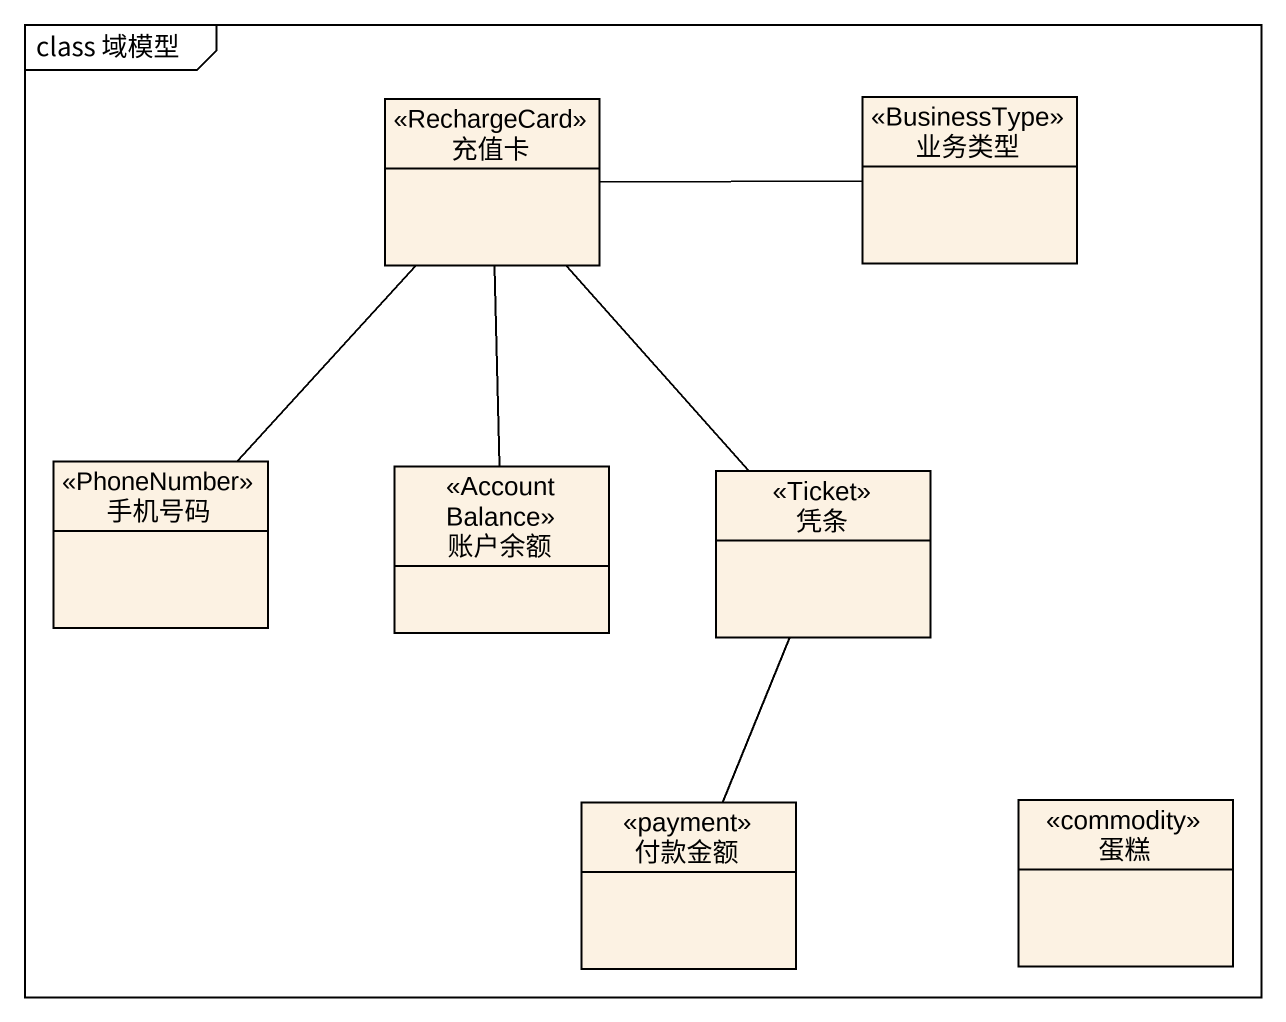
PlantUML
@startuml
mainframe class 域模型
hide circle
hide empty members
class 充值卡 <<RechargeCard>>
class 业务类型 <<BusinessType>>
class 手机号码 <<PhoneNumber>>
class 账户余额 <<Account Balance>>
class 凭条 <<Ticket>>
class 付款金额 <<payment>>
class 蛋糕 <<commodity>>
充值卡 -right- 业务类型
充值卡 -- 手机号码
充值卡 -- 账户余额
充值卡 -- 凭条
凭条 -- 付款金额
@enduml
